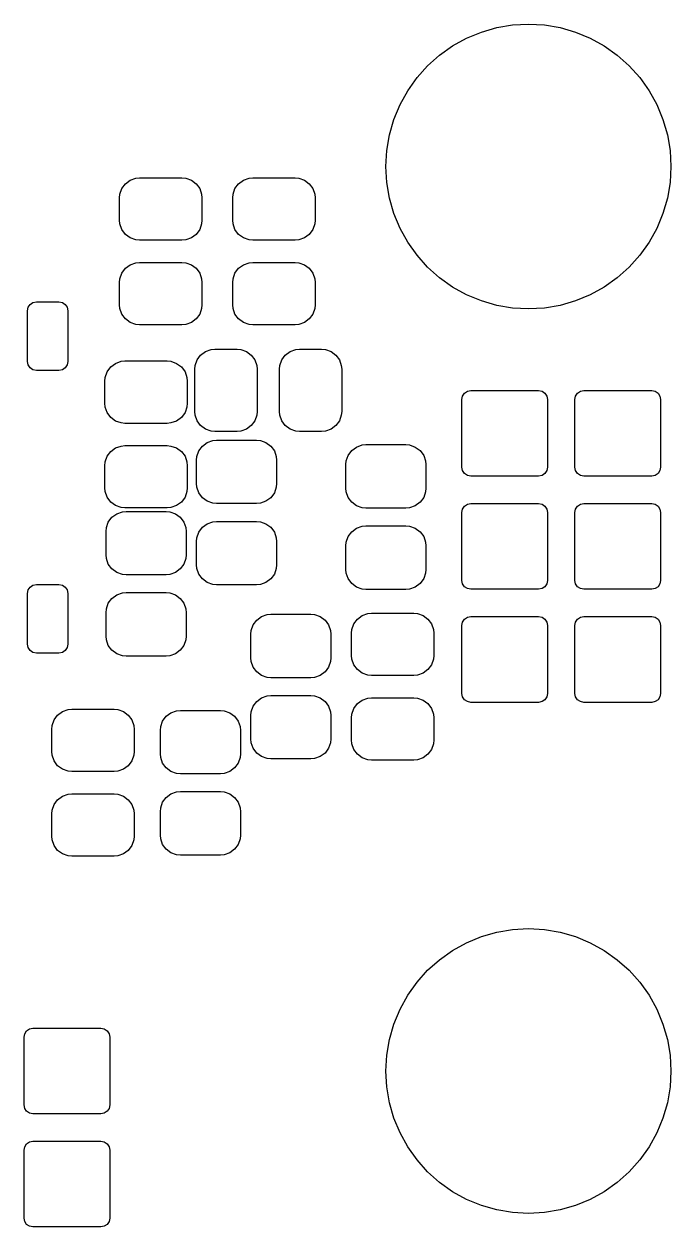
# Model space of a CAD drawing. Extents: x -0.13 to 1.73, y -0.14 to 0.93.
# Drawn here: x 1.154 to 1.726, y -0.138 to 0.926 of the extents above; entities that cross this region are included whole.
import ezdxf

# ---------------------------------------------------------------- set-up
doc = ezdxf.new("R2010")
doc.units = 0
doc.header["$MEASUREMENT"] = 0
doc.layers.add('BLACK', color=7, linetype='CONTINUOUS')

msp = doc.modelspace()

# ---------------------------------------------------------------- linework, layer by layer
at = {"layer": 'BLACK', "linetype": 'CONTINUOUS'}
for p, q in [((1.5859, 0.9252), (1.6, 0.926)), ((1.6, 0.926), (1.6141, 0.9252)), ((1.5453, 0.9135), (1.5584, 0.9189)), ((1.5584, 0.9189), (1.572, 0.9228)), ((1.572, 0.9228), (1.5859, 0.9252)), ((1.6141, 0.9252), (1.628, 0.9228)), ((1.628, 0.9228), (1.6416, 0.9189)), ((1.6416, 0.9189), (1.6547, 0.9135)), ((1.5214, 0.8985), (1.533, 0.9067)), ((1.533, 0.9067), (1.5453, 0.9135)), ((1.6547, 0.9135), (1.667, 0.9067)), ((1.667, 0.9067), (1.6785, 0.8985)), ((1.5109, 0.8891), (1.5214, 0.8985)), ((1.6785, 0.8985), (1.6891, 0.8891)), ((1.5015, 0.8786), (1.5109, 0.8891)), ((1.6891, 0.8891), (1.6985, 0.8786)), ((1.4933, 0.867), (1.5015, 0.8786)), ((1.6985, 0.8786), (1.7067, 0.867)), ((1.4865, 0.8547), (1.4933, 0.867)), ((1.7067, 0.867), (1.7135, 0.8547)), ((1.4811, 0.8416), (1.4865, 0.8547)), ((1.7135, 0.8547), (1.7189, 0.8416)), ((1.4772, 0.828), (1.4811, 0.8416)), ((1.7189, 0.8416), (1.7228, 0.828)), ((1.4748, 0.8141), (1.4772, 0.828)), ((1.7228, 0.828), (1.7252, 0.8141)), ((1.474, 0.8), (1.4748, 0.8141)), ((1.7252, 0.8141), (1.726, 0.8)), ((1.4748, 0.7859), (1.474, 0.8)), ((1.726, 0.8), (1.7252, 0.7859)), ((1.2438, 0.7848), (1.248, 0.7879)), ((1.248, 0.7879), (1.253, 0.7897)), ((1.253, 0.7897), (1.2563, 0.79)), ((1.2563, 0.79), (1.2937, 0.79)), ((1.2937, 0.79), (1.297, 0.7897)), ((1.297, 0.7897), (1.302, 0.7879)), ((1.302, 0.7879), (1.3062, 0.7848)), ((1.3438, 0.7848), (1.348, 0.7879)), ((1.348, 0.7879), (1.353, 0.7897)), ((1.353, 0.7897), (1.3563, 0.79)), ((1.3563, 0.79), (1.3937, 0.79)), ((1.3937, 0.79), (1.397, 0.7897)), ((1.397, 0.7897), (1.402, 0.7879)), ((1.402, 0.7879), (1.4062, 0.7848)), ((1.2389, 0.7755), (1.2406, 0.7805)), ((1.2406, 0.7805), (1.2438, 0.7848)), ((1.3062, 0.7848), (1.3094, 0.7805)), ((1.3094, 0.7805), (1.3111, 0.7755)), ((1.3389, 0.7755), (1.3406, 0.7805)), ((1.3406, 0.7805), (1.3438, 0.7848)), ((1.4062, 0.7848), (1.4094, 0.7805)), ((1.4094, 0.7805), (1.4111, 0.7755)), ((1.4772, 0.772), (1.4748, 0.7859)), ((1.7252, 0.7859), (1.7228, 0.772)), ((1.2386, 0.7722), (1.2389, 0.7755)), ((1.2386, 0.7526), (1.2386, 0.7722)), ((1.3111, 0.7755), (1.3114, 0.7722)), ((1.3114, 0.7722), (1.3114, 0.7526)), ((1.3386, 0.7722), (1.3389, 0.7755)), ((1.3386, 0.7526), (1.3386, 0.7722)), ((1.4111, 0.7755), (1.4114, 0.7722)), ((1.4114, 0.7722), (1.4114, 0.7526)), ((1.4811, 0.7584), (1.4772, 0.772)), ((1.7228, 0.772), (1.7189, 0.7584)), ((1.4865, 0.7453), (1.4811, 0.7584)), ((1.7189, 0.7584), (1.7135, 0.7453)), ((1.2389, 0.7493), (1.2386, 0.7526)), ((1.2406, 0.7443), (1.2389, 0.7493)), ((1.3111, 0.7493), (1.3094, 0.7443)), ((1.3114, 0.7526), (1.3111, 0.7493)), ((1.3389, 0.7493), (1.3386, 0.7526)), ((1.3406, 0.7443), (1.3389, 0.7493)), ((1.4111, 0.7493), (1.4094, 0.7443)), ((1.4114, 0.7526), (1.4111, 0.7493)), ((1.4933, 0.733), (1.4865, 0.7453)), ((1.7135, 0.7453), (1.7067, 0.733)), ((1.2438, 0.74), (1.2406, 0.7443)), ((1.248, 0.7369), (1.2438, 0.74)), ((1.253, 0.7352), (1.248, 0.7369)), ((1.2563, 0.7348), (1.253, 0.7352)), ((1.2937, 0.7348), (1.2563, 0.7348)), ((1.297, 0.7352), (1.2937, 0.7348)), ((1.302, 0.7369), (1.297, 0.7352)), ((1.3062, 0.74), (1.302, 0.7369)), ((1.3094, 0.7443), (1.3062, 0.74)), ((1.3438, 0.74), (1.3406, 0.7443)), ((1.348, 0.7369), (1.3438, 0.74)), ((1.353, 0.7352), (1.348, 0.7369)), ((1.3563, 0.7348), (1.353, 0.7352)), ((1.3937, 0.7348), (1.3563, 0.7348)), ((1.397, 0.7352), (1.3937, 0.7348)), ((1.402, 0.7369), (1.397, 0.7352)), ((1.4062, 0.74), (1.402, 0.7369)), ((1.4094, 0.7443), (1.4062, 0.74)), ((1.5015, 0.7215), (1.4933, 0.733)), ((1.7067, 0.733), (1.6985, 0.7215)), ((1.2438, 0.71), (1.248, 0.7131)), ((1.248, 0.7131), (1.253, 0.7148)), ((1.253, 0.7148), (1.2563, 0.7152)), ((1.2563, 0.7152), (1.2937, 0.7152)), ((1.2937, 0.7152), (1.297, 0.7148)), ((1.297, 0.7148), (1.302, 0.7131)), ((1.302, 0.7131), (1.3062, 0.71)), ((1.3438, 0.71), (1.348, 0.7131)), ((1.348, 0.7131), (1.353, 0.7148)), ((1.353, 0.7148), (1.3563, 0.7152)), ((1.3563, 0.7152), (1.3937, 0.7152)), ((1.3937, 0.7152), (1.397, 0.7148)), ((1.397, 0.7148), (1.402, 0.7131)), ((1.402, 0.7131), (1.4062, 0.71)), ((1.5109, 0.7109), (1.5015, 0.7215)), ((1.6985, 0.7215), (1.6891, 0.7109)), ((1.2389, 0.7007), (1.2406, 0.7057)), ((1.2406, 0.7057), (1.2438, 0.71)), ((1.3062, 0.71), (1.3094, 0.7057)), ((1.3094, 0.7057), (1.3111, 0.7007)), ((1.3389, 0.7007), (1.3406, 0.7057)), ((1.3406, 0.7057), (1.3438, 0.71)), ((1.4062, 0.71), (1.4094, 0.7057)), ((1.4094, 0.7057), (1.4111, 0.7007)), ((1.5214, 0.7015), (1.5109, 0.7109)), ((1.6891, 0.7109), (1.6785, 0.7015)), ((1.2386, 0.6974), (1.2389, 0.7007)), ((1.2386, 0.6778), (1.2386, 0.6974)), ((1.3111, 0.7007), (1.3114, 0.6974)), ((1.3114, 0.6974), (1.3114, 0.6778)), ((1.3386, 0.6974), (1.3389, 0.7007)), ((1.3386, 0.6778), (1.3386, 0.6974)), ((1.4111, 0.7007), (1.4114, 0.6974)), ((1.4114, 0.6974), (1.4114, 0.6778)), ((1.533, 0.6933), (1.5214, 0.7015)), ((1.5453, 0.6865), (1.533, 0.6933)), ((1.667, 0.6933), (1.6547, 0.6865)), ((1.6785, 0.7015), (1.667, 0.6933)), ((1.5584, 0.6811), (1.5453, 0.6865)), ((1.572, 0.6772), (1.5584, 0.6811)), ((1.6416, 0.6811), (1.628, 0.6772)), ((1.6547, 0.6865), (1.6416, 0.6811)), ((1.1571, 0.6725), (1.1577, 0.6755)), ((1.1571, 0.6275), (1.1571, 0.6725)), ((1.1577, 0.6755), (1.1594, 0.6781)), ((1.1594, 0.6781), (1.162, 0.6798)), ((1.162, 0.6798), (1.165, 0.6804)), ((1.165, 0.6804), (1.185, 0.6804)), ((1.185, 0.6804), (1.188, 0.6798)), ((1.188, 0.6798), (1.1906, 0.6781)), ((1.1906, 0.6781), (1.1923, 0.6755)), ((1.1923, 0.6755), (1.1929, 0.6725)), ((1.1929, 0.6725), (1.1929, 0.6275)), ((1.2389, 0.6745), (1.2386, 0.6778)), ((1.2406, 0.6695), (1.2389, 0.6745)), ((1.3111, 0.6745), (1.3094, 0.6695)), ((1.3114, 0.6778), (1.3111, 0.6745)), ((1.3389, 0.6745), (1.3386, 0.6778)), ((1.3406, 0.6695), (1.3389, 0.6745)), ((1.4111, 0.6745), (1.4094, 0.6695)), ((1.4114, 0.6778), (1.4111, 0.6745)), ((1.5859, 0.6748), (1.572, 0.6772)), ((1.6, 0.674), (1.5859, 0.6748)), ((1.6141, 0.6748), (1.6, 0.674)), ((1.628, 0.6772), (1.6141, 0.6748)), ((1.2438, 0.6652), (1.2406, 0.6695)), ((1.248, 0.6621), (1.2438, 0.6652)), ((1.253, 0.6603), (1.248, 0.6621)), ((1.2563, 0.66), (1.253, 0.6603)), ((1.2937, 0.66), (1.2563, 0.66)), ((1.297, 0.6603), (1.2937, 0.66)), ((1.302, 0.6621), (1.297, 0.6603)), ((1.3062, 0.6652), (1.302, 0.6621)), ((1.3094, 0.6695), (1.3062, 0.6652)), ((1.3438, 0.6652), (1.3406, 0.6695)), ((1.348, 0.6621), (1.3438, 0.6652)), ((1.353, 0.6603), (1.348, 0.6621)), ((1.3563, 0.66), (1.353, 0.6603)), ((1.3937, 0.66), (1.3563, 0.66)), ((1.397, 0.6603), (1.3937, 0.66)), ((1.402, 0.6621), (1.397, 0.6603)), ((1.4062, 0.6652), (1.402, 0.6621)), ((1.4094, 0.6695), (1.4062, 0.6652)), ((1.3195, 0.6381), (1.3228, 0.6384)), ((1.3228, 0.6384), (1.3424, 0.6384)), ((1.3424, 0.6384), (1.3457, 0.6381)), ((1.3943, 0.6381), (1.3976, 0.6384)), ((1.3976, 0.6384), (1.4172, 0.6384)), ((1.4172, 0.6384), (1.4205, 0.6381)), ((1.24, 0.6277), (1.2433, 0.628)), ((1.2433, 0.628), (1.2807, 0.628)), ((1.2807, 0.628), (1.284, 0.6277)), ((1.3054, 0.624), (1.3071, 0.629)), ((1.3071, 0.629), (1.3102, 0.6332)), ((1.3102, 0.6332), (1.3145, 0.6364)), ((1.3145, 0.6364), (1.3195, 0.6381)), ((1.3457, 0.6381), (1.3507, 0.6364)), ((1.3507, 0.6364), (1.355, 0.6332)), ((1.355, 0.6332), (1.3581, 0.629)), ((1.3581, 0.629), (1.3599, 0.624)), ((1.3801, 0.624), (1.3819, 0.629)), ((1.3819, 0.629), (1.385, 0.6332)), ((1.385, 0.6332), (1.3893, 0.6364)), ((1.3893, 0.6364), (1.3943, 0.6381)), ((1.4205, 0.6381), (1.4255, 0.6364)), ((1.4255, 0.6364), (1.4298, 0.6332)), ((1.4298, 0.6332), (1.4329, 0.629)), ((1.4329, 0.629), (1.4346, 0.624)), ((1.1577, 0.6245), (1.1571, 0.6275)), ((1.1594, 0.6219), (1.1577, 0.6245)), ((1.162, 0.6202), (1.1594, 0.6219)), ((1.165, 0.6196), (1.162, 0.6202)), ((1.185, 0.6196), (1.165, 0.6196)), ((1.188, 0.6202), (1.185, 0.6196)), ((1.1906, 0.6219), (1.188, 0.6202)), ((1.1923, 0.6245), (1.1906, 0.6219)), ((1.1929, 0.6275), (1.1923, 0.6245)), ((1.2259, 0.6135), (1.2276, 0.6185)), ((1.2276, 0.6185), (1.2308, 0.6228)), ((1.2308, 0.6228), (1.235, 0.6259)), ((1.235, 0.6259), (1.24, 0.6277)), ((1.284, 0.6277), (1.289, 0.6259)), ((1.289, 0.6259), (1.2932, 0.6228)), ((1.2932, 0.6228), (1.2964, 0.6185)), ((1.2964, 0.6185), (1.2981, 0.6135)), ((1.305, 0.6207), (1.3054, 0.624)), ((1.305, 0.5833), (1.305, 0.6207)), ((1.3599, 0.624), (1.3602, 0.6207)), ((1.3602, 0.6207), (1.3602, 0.5833)), ((1.3798, 0.6207), (1.3801, 0.624)), ((1.3798, 0.5833), (1.3798, 0.6207)), ((1.4346, 0.624), (1.435, 0.6207)), ((1.435, 0.6207), (1.435, 0.5833)), ((1.2256, 0.6102), (1.2259, 0.6135)), ((1.2256, 0.5906), (1.2256, 0.6102)), ((1.2981, 0.6135), (1.2984, 0.6102)), ((1.2984, 0.6102), (1.2984, 0.5906)), ((1.5411, 0.594), (1.5417, 0.597)), ((1.5417, 0.597), (1.5434, 0.5996)), ((1.5434, 0.5996), (1.546, 0.6013)), ((1.546, 0.6013), (1.549, 0.6019)), ((1.549, 0.6019), (1.609, 0.6019)), ((1.609, 0.6019), (1.612, 0.6013)), ((1.612, 0.6013), (1.6146, 0.5996)), ((1.6146, 0.5996), (1.6163, 0.597)), ((1.6163, 0.597), (1.6169, 0.594)), ((1.6411, 0.594), (1.6417, 0.597)), ((1.6417, 0.597), (1.6434, 0.5996)), ((1.6434, 0.5996), (1.646, 0.6013)), ((1.646, 0.6013), (1.649, 0.6019)), ((1.649, 0.6019), (1.709, 0.6019)), ((1.709, 0.6019), (1.712, 0.6013)), ((1.712, 0.6013), (1.7146, 0.5996)), ((1.7146, 0.5996), (1.7163, 0.597)), ((1.7163, 0.597), (1.7169, 0.594)), ((1.2259, 0.5873), (1.2256, 0.5906)), ((1.2276, 0.5823), (1.2259, 0.5873)), ((1.2981, 0.5873), (1.2964, 0.5823)), ((1.2984, 0.5906), (1.2981, 0.5873)), ((1.5411, 0.534), (1.5411, 0.594)), ((1.6169, 0.594), (1.6169, 0.534)), ((1.6411, 0.534), (1.6411, 0.594)), ((1.7169, 0.594), (1.7169, 0.534)), ((1.2308, 0.578), (1.2276, 0.5823)), ((1.235, 0.5749), (1.2308, 0.578)), ((1.24, 0.5732), (1.235, 0.5749)), ((1.289, 0.5749), (1.284, 0.5732)), ((1.2932, 0.578), (1.289, 0.5749)), ((1.2964, 0.5823), (1.2932, 0.578)), ((1.3054, 0.58), (1.305, 0.5833)), ((1.3071, 0.575), (1.3054, 0.58)), ((1.3102, 0.5708), (1.3071, 0.575)), ((1.3581, 0.575), (1.355, 0.5708)), ((1.3599, 0.58), (1.3581, 0.575)), ((1.3602, 0.5833), (1.3599, 0.58)), ((1.3801, 0.58), (1.3798, 0.5833)), ((1.3819, 0.575), (1.3801, 0.58)), ((1.385, 0.5708), (1.3819, 0.575)), ((1.4329, 0.575), (1.4298, 0.5708)), ((1.4346, 0.58), (1.4329, 0.575)), ((1.435, 0.5833), (1.4346, 0.58)), ((1.2433, 0.5728), (1.24, 0.5732)), ((1.2807, 0.5728), (1.2433, 0.5728)), ((1.284, 0.5732), (1.2807, 0.5728)), ((1.3145, 0.5676), (1.3102, 0.5708)), ((1.3195, 0.5659), (1.3145, 0.5676)), ((1.3228, 0.5656), (1.3195, 0.5659)), ((1.3424, 0.5656), (1.3228, 0.5656)), ((1.3457, 0.5659), (1.3424, 0.5656)), ((1.3507, 0.5676), (1.3457, 0.5659)), ((1.355, 0.5708), (1.3507, 0.5676)), ((1.3893, 0.5676), (1.385, 0.5708)), ((1.3943, 0.5659), (1.3893, 0.5676)), ((1.3976, 0.5656), (1.3943, 0.5659)), ((1.4172, 0.5656), (1.3976, 0.5656)), ((1.4205, 0.5659), (1.4172, 0.5656)), ((1.4255, 0.5676), (1.4205, 0.5659)), ((1.4298, 0.5708), (1.4255, 0.5676)), ((1.3118, 0.5528), (1.316, 0.5559)), ((1.316, 0.5559), (1.321, 0.5577)), ((1.321, 0.5577), (1.3243, 0.558)), ((1.3243, 0.558), (1.3597, 0.558)), ((1.3597, 0.558), (1.363, 0.5577)), ((1.363, 0.5577), (1.368, 0.5559)), ((1.368, 0.5559), (1.3722, 0.5528)), ((1.448, 0.5519), (1.453, 0.5537)), ((1.453, 0.5537), (1.4563, 0.554)), ((1.4563, 0.554), (1.4917, 0.554)), ((1.4917, 0.554), (1.495, 0.5537)), ((1.495, 0.5537), (1.5, 0.5519)), ((1.2259, 0.5387), (1.2276, 0.5437)), ((1.2276, 0.5437), (1.2308, 0.548)), ((1.2308, 0.548), (1.235, 0.5511)), ((1.235, 0.5511), (1.24, 0.5528)), ((1.24, 0.5528), (1.2433, 0.5532)), ((1.2433, 0.5532), (1.2807, 0.5532)), ((1.2807, 0.5532), (1.284, 0.5528)), ((1.284, 0.5528), (1.289, 0.5511)), ((1.289, 0.5511), (1.2932, 0.548)), ((1.2932, 0.548), (1.2964, 0.5437)), ((1.2964, 0.5437), (1.2981, 0.5387)), ((1.3066, 0.5403), (1.3069, 0.5436)), ((1.3069, 0.5436), (1.3086, 0.5485)), ((1.3086, 0.5485), (1.3118, 0.5528)), ((1.3722, 0.5528), (1.3754, 0.5485)), ((1.3754, 0.5485), (1.3771, 0.5436)), ((1.3771, 0.5436), (1.3774, 0.5403)), ((1.4389, 0.5396), (1.4406, 0.5445)), ((1.4406, 0.5445), (1.4438, 0.5488)), ((1.4438, 0.5488), (1.448, 0.5519)), ((1.5, 0.5519), (1.5042, 0.5488)), ((1.5042, 0.5488), (1.5074, 0.5445)), ((1.5074, 0.5445), (1.5091, 0.5396)), ((1.2256, 0.5354), (1.2259, 0.5387)), ((1.2256, 0.5158), (1.2256, 0.5354)), ((1.2981, 0.5387), (1.2984, 0.5354)), ((1.2984, 0.5354), (1.2984, 0.5158)), ((1.3066, 0.5196), (1.3066, 0.5403)), ((1.3774, 0.5403), (1.3774, 0.5196)), ((1.4386, 0.5363), (1.4389, 0.5396)), ((1.4386, 0.5156), (1.4386, 0.5363)), ((1.5091, 0.5396), (1.5094, 0.5363)), ((1.5094, 0.5363), (1.5094, 0.5156)), ((1.5417, 0.531), (1.5411, 0.534)), ((1.6169, 0.534), (1.6163, 0.531)), ((1.6417, 0.531), (1.6411, 0.534)), ((1.7169, 0.534), (1.7163, 0.531)), ((1.5434, 0.5284), (1.5417, 0.531)), ((1.546, 0.5267), (1.5434, 0.5284)), ((1.549, 0.5261), (1.546, 0.5267)), ((1.609, 0.5261), (1.549, 0.5261)), ((1.612, 0.5267), (1.609, 0.5261)), ((1.6146, 0.5284), (1.612, 0.5267)), ((1.6163, 0.531), (1.6146, 0.5284)), ((1.6434, 0.5284), (1.6417, 0.531)), ((1.646, 0.5267), (1.6434, 0.5284)), ((1.649, 0.5261), (1.646, 0.5267)), ((1.709, 0.5261), (1.649, 0.5261)), ((1.712, 0.5267), (1.709, 0.5261)), ((1.7146, 0.5284), (1.712, 0.5267)), ((1.7163, 0.531), (1.7146, 0.5284)), ((1.2259, 0.5125), (1.2256, 0.5158)), ((1.2276, 0.5075), (1.2259, 0.5125)), ((1.2981, 0.5125), (1.2964, 0.5075)), ((1.2984, 0.5158), (1.2981, 0.5125)), ((1.3069, 0.5163), (1.3066, 0.5196)), ((1.3086, 0.5113), (1.3069, 0.5163)), ((1.3118, 0.5071), (1.3086, 0.5113)), ((1.3754, 0.5113), (1.3722, 0.5071)), ((1.3771, 0.5163), (1.3754, 0.5113)), ((1.3774, 0.5196), (1.3771, 0.5163)), ((1.4389, 0.5123), (1.4386, 0.5156)), ((1.4406, 0.5073), (1.4389, 0.5123)), ((1.5091, 0.5123), (1.5074, 0.5073)), ((1.5094, 0.5156), (1.5091, 0.5123)), ((1.2308, 0.5032), (1.2276, 0.5075)), ((1.235, 0.5001), (1.2308, 0.5032)), ((1.24, 0.4983), (1.235, 0.5001)), ((1.289, 0.5001), (1.284, 0.4983)), ((1.2932, 0.5032), (1.289, 0.5001)), ((1.2964, 0.5075), (1.2932, 0.5032)), ((1.316, 0.5039), (1.3118, 0.5071)), ((1.321, 0.5022), (1.316, 0.5039)), ((1.3243, 0.5019), (1.321, 0.5022)), ((1.3597, 0.5019), (1.3243, 0.5019)), ((1.363, 0.5022), (1.3597, 0.5019)), ((1.368, 0.5039), (1.363, 0.5022)), ((1.3722, 0.5071), (1.368, 0.5039)), ((1.4438, 0.5031), (1.4406, 0.5073)), ((1.448, 0.4999), (1.4438, 0.5031)), ((1.5042, 0.5031), (1.5, 0.4999)), ((1.5074, 0.5073), (1.5042, 0.5031)), ((1.5434, 0.4996), (1.546, 0.5013)), ((1.546, 0.5013), (1.549, 0.5019)), ((1.549, 0.5019), (1.609, 0.5019)), ((1.609, 0.5019), (1.612, 0.5013)), ((1.612, 0.5013), (1.6146, 0.4996)), ((1.6434, 0.4996), (1.646, 0.5013)), ((1.646, 0.5013), (1.649, 0.5019)), ((1.649, 0.5019), (1.709, 0.5019)), ((1.709, 0.5019), (1.712, 0.5013)), ((1.712, 0.5013), (1.7146, 0.4996)), ((1.2286, 0.4855), (1.2318, 0.4898)), ((1.2318, 0.4898), (1.236, 0.4929)), ((1.236, 0.4929), (1.241, 0.4947)), ((1.2433, 0.498), (1.24, 0.4983)), ((1.241, 0.4947), (1.2443, 0.495)), ((1.2807, 0.498), (1.2433, 0.498)), ((1.2443, 0.495), (1.2797, 0.495)), ((1.2797, 0.495), (1.283, 0.4947)), ((1.284, 0.4983), (1.2807, 0.498)), ((1.283, 0.4947), (1.288, 0.4929)), ((1.288, 0.4929), (1.2922, 0.4898)), ((1.2922, 0.4898), (1.2954, 0.4855)), ((1.453, 0.4982), (1.448, 0.4999)), ((1.4563, 0.4979), (1.453, 0.4982)), ((1.4917, 0.4979), (1.4563, 0.4979)), ((1.495, 0.4982), (1.4917, 0.4979)), ((1.5, 0.4999), (1.495, 0.4982)), ((1.5411, 0.494), (1.5417, 0.497)), ((1.5411, 0.434), (1.5411, 0.494)), ((1.5417, 0.497), (1.5434, 0.4996)), ((1.6146, 0.4996), (1.6163, 0.497)), ((1.6163, 0.497), (1.6169, 0.494)), ((1.6169, 0.494), (1.6169, 0.434)), ((1.6411, 0.494), (1.6417, 0.497)), ((1.6411, 0.434), (1.6411, 0.494)), ((1.6417, 0.497), (1.6434, 0.4996)), ((1.7146, 0.4996), (1.7163, 0.497)), ((1.7163, 0.497), (1.7169, 0.494)), ((1.7169, 0.494), (1.7169, 0.434)), ((1.2266, 0.4773), (1.2269, 0.4806)), ((1.2269, 0.4806), (1.2286, 0.4855)), ((1.2954, 0.4855), (1.2971, 0.4806)), ((1.2971, 0.4806), (1.2974, 0.4773)), ((1.3086, 0.4767), (1.3118, 0.4809)), ((1.3118, 0.4809), (1.316, 0.4841)), ((1.316, 0.4841), (1.321, 0.4858)), ((1.321, 0.4858), (1.3243, 0.4861)), ((1.3243, 0.4861), (1.3597, 0.4861)), ((1.3597, 0.4861), (1.363, 0.4858)), ((1.363, 0.4858), (1.368, 0.4841)), ((1.368, 0.4841), (1.3722, 0.4809)), ((1.3722, 0.4809), (1.3754, 0.4767)), ((1.4438, 0.4769), (1.448, 0.4801)), ((1.448, 0.4801), (1.453, 0.4818)), ((1.453, 0.4818), (1.4563, 0.4821)), ((1.4563, 0.4821), (1.4917, 0.4821)), ((1.4917, 0.4821), (1.495, 0.4818)), ((1.495, 0.4818), (1.5, 0.4801)), ((1.5, 0.4801), (1.5042, 0.4769)), ((1.2266, 0.4566), (1.2266, 0.4773)), ((1.2974, 0.4773), (1.2974, 0.4566)), ((1.3066, 0.4684), (1.3069, 0.4717)), ((1.3066, 0.4477), (1.3066, 0.4684)), ((1.3069, 0.4717), (1.3086, 0.4767)), ((1.3754, 0.4767), (1.3771, 0.4717)), ((1.3771, 0.4717), (1.3774, 0.4684)), ((1.3774, 0.4684), (1.3774, 0.4477)), ((1.4389, 0.4677), (1.4406, 0.4727)), ((1.4406, 0.4727), (1.4438, 0.4769)), ((1.5042, 0.4769), (1.5074, 0.4727)), ((1.5074, 0.4727), (1.5091, 0.4677)), ((1.4386, 0.4644), (1.4389, 0.4677)), ((1.4386, 0.4437), (1.4386, 0.4644)), ((1.5091, 0.4677), (1.5094, 0.4644)), ((1.5094, 0.4644), (1.5094, 0.4437)), ((1.2269, 0.4533), (1.2266, 0.4566)), ((1.2286, 0.4483), (1.2269, 0.4533)), ((1.2318, 0.4441), (1.2286, 0.4483)), ((1.2954, 0.4483), (1.2922, 0.4441)), ((1.2971, 0.4533), (1.2954, 0.4483)), ((1.2974, 0.4566), (1.2971, 0.4533)), ((1.3069, 0.4444), (1.3066, 0.4477)), ((1.3774, 0.4477), (1.3771, 0.4444)), ((1.236, 0.4409), (1.2318, 0.4441)), ((1.241, 0.4392), (1.236, 0.4409)), ((1.2443, 0.4389), (1.241, 0.4392)), ((1.2797, 0.4389), (1.2443, 0.4389)), ((1.283, 0.4392), (1.2797, 0.4389)), ((1.288, 0.4409), (1.283, 0.4392)), ((1.2922, 0.4441), (1.288, 0.4409)), ((1.3086, 0.4395), (1.3069, 0.4444)), ((1.3118, 0.4352), (1.3086, 0.4395)), ((1.3754, 0.4395), (1.3722, 0.4352)), ((1.3771, 0.4444), (1.3754, 0.4395)), ((1.4389, 0.4404), (1.4386, 0.4437)), ((1.4406, 0.4355), (1.4389, 0.4404)), ((1.5091, 0.4404), (1.5074, 0.4355)), ((1.5094, 0.4437), (1.5091, 0.4404)), ((1.1577, 0.4255), (1.1594, 0.4281)), ((1.1594, 0.4281), (1.162, 0.4298)), ((1.162, 0.4298), (1.165, 0.4304)), ((1.165, 0.4304), (1.185, 0.4304)), ((1.185, 0.4304), (1.188, 0.4298)), ((1.188, 0.4298), (1.1906, 0.4281)), ((1.1906, 0.4281), (1.1923, 0.4255)), ((1.316, 0.4321), (1.3118, 0.4352)), ((1.321, 0.4303), (1.316, 0.4321)), ((1.3243, 0.43), (1.321, 0.4303)), ((1.3597, 0.43), (1.3243, 0.43)), ((1.363, 0.4303), (1.3597, 0.43)), ((1.368, 0.4321), (1.363, 0.4303)), ((1.3722, 0.4352), (1.368, 0.4321)), ((1.4438, 0.4312), (1.4406, 0.4355)), ((1.448, 0.4281), (1.4438, 0.4312)), ((1.453, 0.4263), (1.448, 0.4281)), ((1.4563, 0.426), (1.453, 0.4263)), ((1.4917, 0.426), (1.4563, 0.426)), ((1.495, 0.4263), (1.4917, 0.426)), ((1.5, 0.4281), (1.495, 0.4263)), ((1.5042, 0.4312), (1.5, 0.4281)), ((1.5074, 0.4355), (1.5042, 0.4312)), ((1.5417, 0.431), (1.5411, 0.434)), ((1.5434, 0.4284), (1.5417, 0.431)), ((1.546, 0.4267), (1.5434, 0.4284)), ((1.549, 0.4261), (1.546, 0.4267)), ((1.609, 0.4261), (1.549, 0.4261)), ((1.612, 0.4267), (1.609, 0.4261)), ((1.6146, 0.4284), (1.612, 0.4267)), ((1.6163, 0.431), (1.6146, 0.4284)), ((1.6169, 0.434), (1.6163, 0.431)), ((1.6417, 0.431), (1.6411, 0.434)), ((1.6434, 0.4284), (1.6417, 0.431)), ((1.646, 0.4267), (1.6434, 0.4284)), ((1.649, 0.4261), (1.646, 0.4267)), ((1.709, 0.4261), (1.649, 0.4261)), ((1.712, 0.4267), (1.709, 0.4261)), ((1.7146, 0.4284), (1.712, 0.4267)), ((1.7163, 0.431), (1.7146, 0.4284)), ((1.7169, 0.434), (1.7163, 0.431)), ((1.1571, 0.4225), (1.1577, 0.4255)), ((1.1571, 0.3775), (1.1571, 0.4225)), ((1.1923, 0.4255), (1.1929, 0.4225)), ((1.1929, 0.4225), (1.1929, 0.3775)), ((1.2286, 0.4137), (1.2318, 0.4179)), ((1.2318, 0.4179), (1.236, 0.4211)), ((1.236, 0.4211), (1.241, 0.4228)), ((1.241, 0.4228), (1.2443, 0.4231)), ((1.2443, 0.4231), (1.2797, 0.4231)), ((1.2797, 0.4231), (1.283, 0.4228)), ((1.283, 0.4228), (1.288, 0.4211)), ((1.288, 0.4211), (1.2922, 0.4179)), ((1.2922, 0.4179), (1.2954, 0.4137)), ((1.2266, 0.4054), (1.2269, 0.4087)), ((1.2266, 0.3847), (1.2266, 0.4054)), ((1.2269, 0.4087), (1.2286, 0.4137)), ((1.2954, 0.4137), (1.2971, 0.4087)), ((1.2971, 0.4087), (1.2974, 0.4054)), ((1.2974, 0.4054), (1.2974, 0.3847)), ((1.453, 0.4029), (1.458, 0.4047)), ((1.458, 0.4047), (1.4613, 0.405)), ((1.4613, 0.405), (1.4987, 0.405)), ((1.4987, 0.405), (1.502, 0.4047)), ((1.502, 0.4047), (1.507, 0.4029)), ((1.3549, 0.3896), (1.3566, 0.3945)), ((1.3566, 0.3945), (1.3598, 0.3988)), ((1.3598, 0.3988), (1.364, 0.4019)), ((1.364, 0.4019), (1.369, 0.4037)), ((1.369, 0.4037), (1.3723, 0.404)), ((1.3723, 0.404), (1.4077, 0.404)), ((1.4077, 0.404), (1.411, 0.4037)), ((1.411, 0.4037), (1.416, 0.4019)), ((1.416, 0.4019), (1.4202, 0.3988)), ((1.4202, 0.3988), (1.4234, 0.3945)), ((1.4234, 0.3945), (1.4251, 0.3896)), ((1.4439, 0.3905), (1.4456, 0.3955)), ((1.4456, 0.3955), (1.4488, 0.3998)), ((1.4488, 0.3998), (1.453, 0.4029)), ((1.507, 0.4029), (1.5112, 0.3998)), ((1.5112, 0.3998), (1.5144, 0.3955)), ((1.5144, 0.3955), (1.5161, 0.3905)), ((1.5411, 0.394), (1.5417, 0.397)), ((1.5411, 0.334), (1.5411, 0.394)), ((1.5417, 0.397), (1.5434, 0.3996)), ((1.5434, 0.3996), (1.546, 0.4013)), ((1.546, 0.4013), (1.549, 0.4019)), ((1.549, 0.4019), (1.609, 0.4019)), ((1.609, 0.4019), (1.612, 0.4013)), ((1.612, 0.4013), (1.6146, 0.3996)), ((1.6146, 0.3996), (1.6163, 0.397)), ((1.6163, 0.397), (1.6169, 0.394)), ((1.6169, 0.394), (1.6169, 0.334)), ((1.6411, 0.394), (1.6417, 0.397)), ((1.6411, 0.334), (1.6411, 0.394)), ((1.6417, 0.397), (1.6434, 0.3996)), ((1.6434, 0.3996), (1.646, 0.4013)), ((1.646, 0.4013), (1.649, 0.4019)), ((1.649, 0.4019), (1.709, 0.4019)), ((1.709, 0.4019), (1.712, 0.4013)), ((1.712, 0.4013), (1.7146, 0.3996)), ((1.7146, 0.3996), (1.7163, 0.397)), ((1.7163, 0.397), (1.7169, 0.394)), ((1.7169, 0.394), (1.7169, 0.334)), ((1.2269, 0.3814), (1.2266, 0.3847)), ((1.2974, 0.3847), (1.2971, 0.3814)), ((1.3546, 0.3863), (1.3549, 0.3896)), ((1.3546, 0.3656), (1.3546, 0.3863)), ((1.4251, 0.3896), (1.4254, 0.3863)), ((1.4254, 0.3863), (1.4254, 0.3656)), ((1.4436, 0.3872), (1.4439, 0.3905)), ((1.4436, 0.3676), (1.4436, 0.3872)), ((1.5161, 0.3905), (1.5164, 0.3872)), ((1.5164, 0.3872), (1.5164, 0.3676)), ((1.1577, 0.3745), (1.1571, 0.3775)), ((1.1594, 0.3719), (1.1577, 0.3745)), ((1.1923, 0.3745), (1.1906, 0.3719)), ((1.1929, 0.3775), (1.1923, 0.3745)), ((1.2286, 0.3765), (1.2269, 0.3814)), ((1.2318, 0.3722), (1.2286, 0.3765)), ((1.2954, 0.3765), (1.2922, 0.3722)), ((1.2971, 0.3814), (1.2954, 0.3765)), ((1.162, 0.3702), (1.1594, 0.3719)), ((1.165, 0.3696), (1.162, 0.3702)), ((1.185, 0.3696), (1.165, 0.3696)), ((1.188, 0.3702), (1.185, 0.3696)), ((1.1906, 0.3719), (1.188, 0.3702)), ((1.236, 0.3691), (1.2318, 0.3722)), ((1.241, 0.3673), (1.236, 0.3691)), ((1.2443, 0.367), (1.241, 0.3673)), ((1.2797, 0.367), (1.2443, 0.367)), ((1.283, 0.3673), (1.2797, 0.367)), ((1.288, 0.3691), (1.283, 0.3673)), ((1.2922, 0.3722), (1.288, 0.3691)), ((1.3549, 0.3623), (1.3546, 0.3656)), ((1.3566, 0.3573), (1.3549, 0.3623)), ((1.4251, 0.3623), (1.4234, 0.3573)), ((1.4254, 0.3656), (1.4251, 0.3623)), ((1.4439, 0.3643), (1.4436, 0.3676)), ((1.4456, 0.3593), (1.4439, 0.3643)), ((1.5161, 0.3643), (1.5144, 0.3593)), ((1.5164, 0.3676), (1.5161, 0.3643)), ((1.3598, 0.3531), (1.3566, 0.3573)), ((1.364, 0.3499), (1.3598, 0.3531)), ((1.4202, 0.3531), (1.416, 0.3499)), ((1.4234, 0.3573), (1.4202, 0.3531)), ((1.4488, 0.355), (1.4456, 0.3593)), ((1.453, 0.3519), (1.4488, 0.355)), ((1.458, 0.3502), (1.453, 0.3519)), ((1.507, 0.3519), (1.502, 0.3502)), ((1.5112, 0.355), (1.507, 0.3519)), ((1.5144, 0.3593), (1.5112, 0.355)), ((1.369, 0.3482), (1.364, 0.3499)), ((1.3723, 0.3479), (1.369, 0.3482)), ((1.4077, 0.3479), (1.3723, 0.3479)), ((1.411, 0.3482), (1.4077, 0.3479)), ((1.416, 0.3499), (1.411, 0.3482)), ((1.4613, 0.3498), (1.458, 0.3502)), ((1.4987, 0.3498), (1.4613, 0.3498)), ((1.502, 0.3502), (1.4987, 0.3498)), ((1.3598, 0.3269), (1.364, 0.3301)), ((1.364, 0.3301), (1.369, 0.3318)), ((1.369, 0.3318), (1.3723, 0.3321)), ((1.3723, 0.3321), (1.4077, 0.3321)), ((1.4077, 0.3321), (1.411, 0.3318)), ((1.411, 0.3318), (1.416, 0.3301)), ((1.416, 0.3301), (1.4202, 0.3269)), ((1.453, 0.3281), (1.458, 0.3298)), ((1.458, 0.3298), (1.4613, 0.3302)), ((1.4613, 0.3302), (1.4987, 0.3302)), ((1.4987, 0.3302), (1.502, 0.3298)), ((1.502, 0.3298), (1.507, 0.3281)), ((1.5417, 0.331), (1.5411, 0.334)), ((1.5434, 0.3284), (1.5417, 0.331)), ((1.6163, 0.331), (1.6146, 0.3284)), ((1.6169, 0.334), (1.6163, 0.331)), ((1.6417, 0.331), (1.6411, 0.334)), ((1.6434, 0.3284), (1.6417, 0.331)), ((1.7163, 0.331), (1.7146, 0.3284)), ((1.7169, 0.334), (1.7163, 0.331)), ((1.188, 0.3179), (1.193, 0.3197)), ((1.193, 0.3197), (1.1963, 0.32)), ((1.1963, 0.32), (1.2337, 0.32)), ((1.2337, 0.32), (1.237, 0.3197)), ((1.237, 0.3197), (1.242, 0.3179)), ((1.3549, 0.3177), (1.3566, 0.3227)), ((1.3566, 0.3227), (1.3598, 0.3269)), ((1.4202, 0.3269), (1.4234, 0.3227)), ((1.4234, 0.3227), (1.4251, 0.3177)), ((1.4439, 0.3157), (1.4456, 0.3207)), ((1.4456, 0.3207), (1.4488, 0.325)), ((1.4488, 0.325), (1.453, 0.3281)), ((1.507, 0.3281), (1.5112, 0.325)), ((1.5112, 0.325), (1.5144, 0.3207)), ((1.5144, 0.3207), (1.5161, 0.3157)), ((1.546, 0.3267), (1.5434, 0.3284)), ((1.549, 0.3261), (1.546, 0.3267)), ((1.609, 0.3261), (1.549, 0.3261)), ((1.612, 0.3267), (1.609, 0.3261)), ((1.6146, 0.3284), (1.612, 0.3267)), ((1.646, 0.3267), (1.6434, 0.3284)), ((1.649, 0.3261), (1.646, 0.3267)), ((1.709, 0.3261), (1.649, 0.3261)), ((1.712, 0.3267), (1.709, 0.3261)), ((1.7146, 0.3284), (1.712, 0.3267)), ((1.1789, 0.3055), (1.1806, 0.3105)), ((1.1806, 0.3105), (1.1838, 0.3148)), ((1.1838, 0.3148), (1.188, 0.3179)), ((1.242, 0.3179), (1.2462, 0.3148)), ((1.2462, 0.3148), (1.2494, 0.3105)), ((1.2494, 0.3105), (1.2511, 0.3055)), ((1.2749, 0.3046), (1.2766, 0.3095)), ((1.2766, 0.3095), (1.2798, 0.3138)), ((1.2798, 0.3138), (1.284, 0.3169)), ((1.284, 0.3169), (1.289, 0.3187)), ((1.289, 0.3187), (1.2923, 0.319)), ((1.2923, 0.319), (1.3277, 0.319)), ((1.3277, 0.319), (1.331, 0.3187)), ((1.331, 0.3187), (1.336, 0.3169)), ((1.336, 0.3169), (1.3402, 0.3138)), ((1.3402, 0.3138), (1.3434, 0.3095)), ((1.3434, 0.3095), (1.3451, 0.3046)), ((1.3546, 0.3144), (1.3549, 0.3177)), ((1.3546, 0.2937), (1.3546, 0.3144)), ((1.4251, 0.3177), (1.4254, 0.3144)), ((1.4254, 0.3144), (1.4254, 0.2937)), ((1.4436, 0.3124), (1.4439, 0.3157)), ((1.4436, 0.2928), (1.4436, 0.3124)), ((1.5161, 0.3157), (1.5164, 0.3124)), ((1.5164, 0.3124), (1.5164, 0.2928)), ((1.1786, 0.3022), (1.1789, 0.3055)), ((1.1786, 0.2826), (1.1786, 0.3022)), ((1.2511, 0.3055), (1.2514, 0.3022)), ((1.2514, 0.3022), (1.2514, 0.2826)), ((1.2746, 0.3013), (1.2749, 0.3046)), ((1.2746, 0.2806), (1.2746, 0.3013)), ((1.3451, 0.3046), (1.3454, 0.3013)), ((1.3454, 0.3013), (1.3454, 0.2806)), ((1.3549, 0.2904), (1.3546, 0.2937)), ((1.3566, 0.2855), (1.3549, 0.2904)), ((1.4251, 0.2904), (1.4234, 0.2855)), ((1.4254, 0.2937), (1.4251, 0.2904)), ((1.4439, 0.2895), (1.4436, 0.2928)), ((1.4456, 0.2845), (1.4439, 0.2895)), ((1.5161, 0.2895), (1.5144, 0.2845)), ((1.5164, 0.2928), (1.5161, 0.2895)), ((1.1789, 0.2793), (1.1786, 0.2826)), ((1.1806, 0.2743), (1.1789, 0.2793)), ((1.2511, 0.2793), (1.2494, 0.2743)), ((1.2514, 0.2826), (1.2511, 0.2793)), ((1.2749, 0.2773), (1.2746, 0.2806)), ((1.2766, 0.2723), (1.2749, 0.2773)), ((1.3451, 0.2773), (1.3434, 0.2723)), ((1.3454, 0.2806), (1.3451, 0.2773)), ((1.3598, 0.2812), (1.3566, 0.2855)), ((1.364, 0.2781), (1.3598, 0.2812)), ((1.369, 0.2763), (1.364, 0.2781)), ((1.416, 0.2781), (1.411, 0.2763)), ((1.4202, 0.2812), (1.416, 0.2781)), ((1.4234, 0.2855), (1.4202, 0.2812)), ((1.4488, 0.2802), (1.4456, 0.2845)), ((1.453, 0.2771), (1.4488, 0.2802)), ((1.458, 0.2753), (1.453, 0.2771)), ((1.507, 0.2771), (1.502, 0.2753)), ((1.5112, 0.2802), (1.507, 0.2771)), ((1.5144, 0.2845), (1.5112, 0.2802)), ((1.1838, 0.27), (1.1806, 0.2743)), ((1.188, 0.2669), (1.1838, 0.27)), ((1.193, 0.2652), (1.188, 0.2669)), ((1.242, 0.2669), (1.237, 0.2652)), ((1.2462, 0.27), (1.242, 0.2669)), ((1.2494, 0.2743), (1.2462, 0.27)), ((1.2798, 0.2681), (1.2766, 0.2723)), ((1.284, 0.2649), (1.2798, 0.2681)), ((1.3402, 0.2681), (1.336, 0.2649)), ((1.3434, 0.2723), (1.3402, 0.2681)), ((1.3723, 0.276), (1.369, 0.2763)), ((1.4077, 0.276), (1.3723, 0.276)), ((1.411, 0.2763), (1.4077, 0.276)), ((1.4613, 0.275), (1.458, 0.2753)), ((1.4987, 0.275), (1.4613, 0.275)), ((1.502, 0.2753), (1.4987, 0.275)), ((1.1963, 0.2648), (1.193, 0.2652)), ((1.2337, 0.2648), (1.1963, 0.2648)), ((1.237, 0.2652), (1.2337, 0.2648)), ((1.289, 0.2632), (1.284, 0.2649)), ((1.2923, 0.2629), (1.289, 0.2632)), ((1.3277, 0.2629), (1.2923, 0.2629)), ((1.331, 0.2632), (1.3277, 0.2629)), ((1.336, 0.2649), (1.331, 0.2632)), ((1.188, 0.2431), (1.193, 0.2448)), ((1.193, 0.2448), (1.1963, 0.2452)), ((1.1963, 0.2452), (1.2337, 0.2452)), ((1.2337, 0.2452), (1.237, 0.2448)), ((1.237, 0.2448), (1.242, 0.2431)), ((1.2798, 0.2419), (1.284, 0.2451)), ((1.284, 0.2451), (1.289, 0.2468)), ((1.289, 0.2468), (1.2923, 0.2471)), ((1.2923, 0.2471), (1.3277, 0.2471)), ((1.3277, 0.2471), (1.331, 0.2468)), ((1.331, 0.2468), (1.336, 0.2451)), ((1.336, 0.2451), (1.3402, 0.2419)), ((1.1789, 0.2307), (1.1806, 0.2357)), ((1.1806, 0.2357), (1.1838, 0.24)), ((1.1838, 0.24), (1.188, 0.2431)), ((1.242, 0.2431), (1.2462, 0.24)), ((1.2462, 0.24), (1.2494, 0.2357)), ((1.2494, 0.2357), (1.2511, 0.2307)), ((1.2749, 0.2327), (1.2766, 0.2377)), ((1.2766, 0.2377), (1.2798, 0.2419)), ((1.3402, 0.2419), (1.3434, 0.2377)), ((1.3434, 0.2377), (1.3451, 0.2327)), ((1.1786, 0.2274), (1.1789, 0.2307)), ((1.1786, 0.2078), (1.1786, 0.2274)), ((1.2511, 0.2307), (1.2514, 0.2274)), ((1.2514, 0.2274), (1.2514, 0.2078)), ((1.2746, 0.2294), (1.2749, 0.2327)), ((1.2746, 0.2087), (1.2746, 0.2294)), ((1.3451, 0.2327), (1.3454, 0.2294)), ((1.3454, 0.2294), (1.3454, 0.2087)), ((1.1789, 0.2045), (1.1786, 0.2078)), ((1.1806, 0.1995), (1.1789, 0.2045)), ((1.2511, 0.2045), (1.2494, 0.1995)), ((1.2514, 0.2078), (1.2511, 0.2045)), ((1.2749, 0.2054), (1.2746, 0.2087)), ((1.2766, 0.2005), (1.2749, 0.2054)), ((1.3451, 0.2054), (1.3434, 0.2005)), ((1.3454, 0.2087), (1.3451, 0.2054)), ((1.1838, 0.1952), (1.1806, 0.1995)), ((1.188, 0.1921), (1.1838, 0.1952)), ((1.193, 0.1903), (1.188, 0.1921)), ((1.242, 0.1921), (1.237, 0.1903)), ((1.2462, 0.1952), (1.242, 0.1921)), ((1.2494, 0.1995), (1.2462, 0.1952)), ((1.2798, 0.1962), (1.2766, 0.2005)), ((1.284, 0.1931), (1.2798, 0.1962)), ((1.289, 0.1913), (1.284, 0.1931)), ((1.336, 0.1931), (1.331, 0.1913)), ((1.3402, 0.1962), (1.336, 0.1931)), ((1.3434, 0.2005), (1.3402, 0.1962)), ((1.1963, 0.19), (1.193, 0.1903)), ((1.2337, 0.19), (1.1963, 0.19)), ((1.237, 0.1903), (1.2337, 0.19)), ((1.2923, 0.191), (1.289, 0.1913)), ((1.3277, 0.191), (1.2923, 0.191)), ((1.331, 0.1913), (1.3277, 0.191)), ((1.5453, 0.1135), (1.5584, 0.1189)), ((1.5584, 0.1189), (1.572, 0.1228)), ((1.572, 0.1228), (1.5859, 0.1252)), ((1.5859, 0.1252), (1.6, 0.126)), ((1.6, 0.126), (1.6141, 0.1252)), ((1.6141, 0.1252), (1.628, 0.1228)), ((1.628, 0.1228), (1.6416, 0.1189)), ((1.6416, 0.1189), (1.6547, 0.1135)), ((1.5214, 0.0985), (1.533, 0.1067)), ((1.533, 0.1067), (1.5453, 0.1135)), ((1.6547, 0.1135), (1.667, 0.1067)), ((1.667, 0.1067), (1.6785, 0.0985)), ((1.5109, 0.0891), (1.5214, 0.0985)), ((1.6785, 0.0985), (1.6891, 0.0891)), ((1.5015, 0.0785), (1.5109, 0.0891)), ((1.6891, 0.0891), (1.6985, 0.0785)), ((1.4933, 0.067), (1.5015, 0.0785)), ((1.6985, 0.0785), (1.7067, 0.067)), ((1.4865, 0.0547), (1.4933, 0.067)), ((1.7067, 0.067), (1.7135, 0.0547)), ((1.4811, 0.0416), (1.4865, 0.0547)), ((1.7135, 0.0547), (1.7189, 0.0416)), ((1.1541, 0.03), (1.1547, 0.033)), ((1.1547, 0.033), (1.1564, 0.0356)), ((1.1564, 0.0356), (1.159, 0.0373)), ((1.159, 0.0373), (1.162, 0.0379)), ((1.162, 0.0379), (1.222, 0.0379)), ((1.222, 0.0379), (1.225, 0.0373)), ((1.225, 0.0373), (1.2276, 0.0356)), ((1.2276, 0.0356), (1.2293, 0.033)), ((1.2293, 0.033), (1.2299, 0.03)), ((1.4772, 0.028), (1.4811, 0.0416)), ((1.7189, 0.0416), (1.7228, 0.028)), ((1.1541, -0.03), (1.1541, 0.03)), ((1.2299, 0.03), (1.2299, -0.03)), ((1.4748, 0.0141), (1.4772, 0.028)), ((1.7228, 0.028), (1.7252, 0.0141)), ((1.474, 0), (1.4748, 0.0141)), ((1.7252, 0.0141), (1.726, 0)), ((1.4748, -0.0141), (1.474, 0)), ((1.726, 0), (1.7252, -0.0141)), ((1.4772, -0.028), (1.4748, -0.0141)), ((1.7252, -0.0141), (1.7228, -0.028)), ((1.1547, -0.033), (1.1541, -0.03)), ((1.2299, -0.03), (1.2293, -0.033)), ((1.4811, -0.0416), (1.4772, -0.028)), ((1.7228, -0.028), (1.7189, -0.0416)), ((1.1564, -0.0356), (1.1547, -0.033)), ((1.159, -0.0373), (1.1564, -0.0356)), ((1.162, -0.0379), (1.159, -0.0373)), ((1.222, -0.0379), (1.162, -0.0379)), ((1.225, -0.0373), (1.222, -0.0379)), ((1.2276, -0.0356), (1.225, -0.0373)), ((1.2293, -0.033), (1.2276, -0.0356)), ((1.4865, -0.0547), (1.4811, -0.0416)), ((1.7189, -0.0416), (1.7135, -0.0547)), ((1.1564, -0.0644), (1.159, -0.0627)), ((1.159, -0.0627), (1.162, -0.0621)), ((1.162, -0.0621), (1.222, -0.0621)), ((1.222, -0.0621), (1.225, -0.0627)), ((1.225, -0.0627), (1.2276, -0.0644)), ((1.4933, -0.067), (1.4865, -0.0547)), ((1.7135, -0.0547), (1.7067, -0.067)), ((1.1541, -0.07), (1.1547, -0.067)), ((1.1541, -0.13), (1.1541, -0.07)), ((1.1547, -0.067), (1.1564, -0.0644)), ((1.2276, -0.0644), (1.2293, -0.067)), ((1.2293, -0.067), (1.2299, -0.07)), ((1.2299, -0.07), (1.2299, -0.13)), ((1.5015, -0.0785), (1.4933, -0.067)), ((1.7067, -0.067), (1.6985, -0.0785)), ((1.5109, -0.0891), (1.5015, -0.0785)), ((1.6985, -0.0785), (1.6891, -0.0891)), ((1.5214, -0.0985), (1.5109, -0.0891)), ((1.6891, -0.0891), (1.6785, -0.0985)), ((1.533, -0.1067), (1.5214, -0.0985)), ((1.6785, -0.0985), (1.667, -0.1067)), ((1.5453, -0.1135), (1.533, -0.1067)), ((1.5584, -0.1189), (1.5453, -0.1135)), ((1.6547, -0.1135), (1.6416, -0.1189)), ((1.667, -0.1067), (1.6547, -0.1135)), ((1.572, -0.1228), (1.5584, -0.1189)), ((1.5859, -0.1252), (1.572, -0.1228)), ((1.6, -0.126), (1.5859, -0.1252)), ((1.6141, -0.1252), (1.6, -0.126)), ((1.628, -0.1228), (1.6141, -0.1252)), ((1.6416, -0.1189), (1.628, -0.1228)), ((1.1547, -0.133), (1.1541, -0.13)), ((1.1564, -0.1356), (1.1547, -0.133)), ((1.159, -0.1373), (1.1564, -0.1356)), ((1.162, -0.1379), (1.159, -0.1373)), ((1.222, -0.1379), (1.162, -0.1379)), ((1.225, -0.1373), (1.222, -0.1379)), ((1.2276, -0.1356), (1.225, -0.1373)), ((1.2293, -0.133), (1.2276, -0.1356)), ((1.2299, -0.13), (1.2293, -0.133))]:
    msp.add_line(p, q, dxfattribs=at)

doc.saveas('drawing.dxf')
